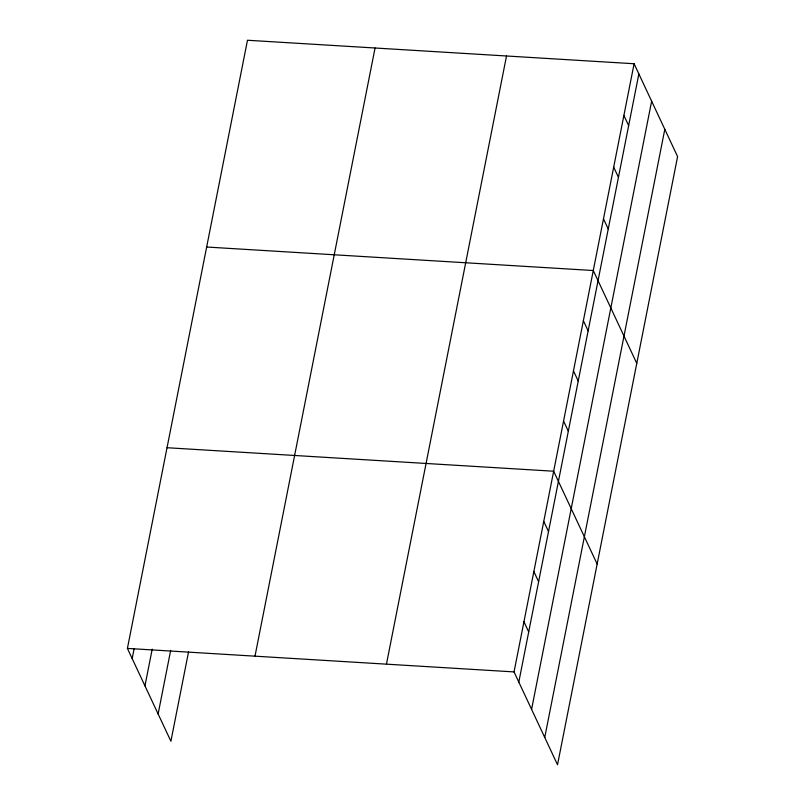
<?xml version="1.0" encoding="UTF-8"?>
<svg xmlns="http://www.w3.org/2000/svg" width="805" height="805" viewBox="0 0 805 805"><rect width="100%" height="100%" fill="white"/><g stroke="black" fill="none" stroke-linecap="round" stroke-linejoin="round"><path stroke-width="1.21" d="M188.541 651.919L170.902 741.254L127.411 648.417L247.477 40.25L634.099 63.746L677.589 156.583L557.523 764.75L514.043 671.913L634.099 63.746M132.171 658.591L134.113 648.8M144.95 685.87L152.205 649.152M158.122 713.975L170.68 650.339M254.994 656.176L375.06 47.998M386.45 664.155L506.516 55.988M518.802 682.077L638.858 73.909M531.582 709.366L651.637 101.189M544.744 737.471L664.809 129.303M206.654 247.024L593.275 270.52L636.765 363.357M167.027 447.721L553.659 471.217L597.149 564.053M127.411 648.417L514.043 671.913M623.895 115.437L628.655 125.61M613.692 167.128L618.451 177.301M603.488 218.829L608.248 228.992M583.373 320.692L588.133 330.865M573.472 370.864L578.231 381.037M563.56 421.045L568.33 431.208M543.757 521.388L548.517 531.562M533.846 571.56L538.615 581.733M523.944 621.742L528.704 631.905"/></g></svg>
